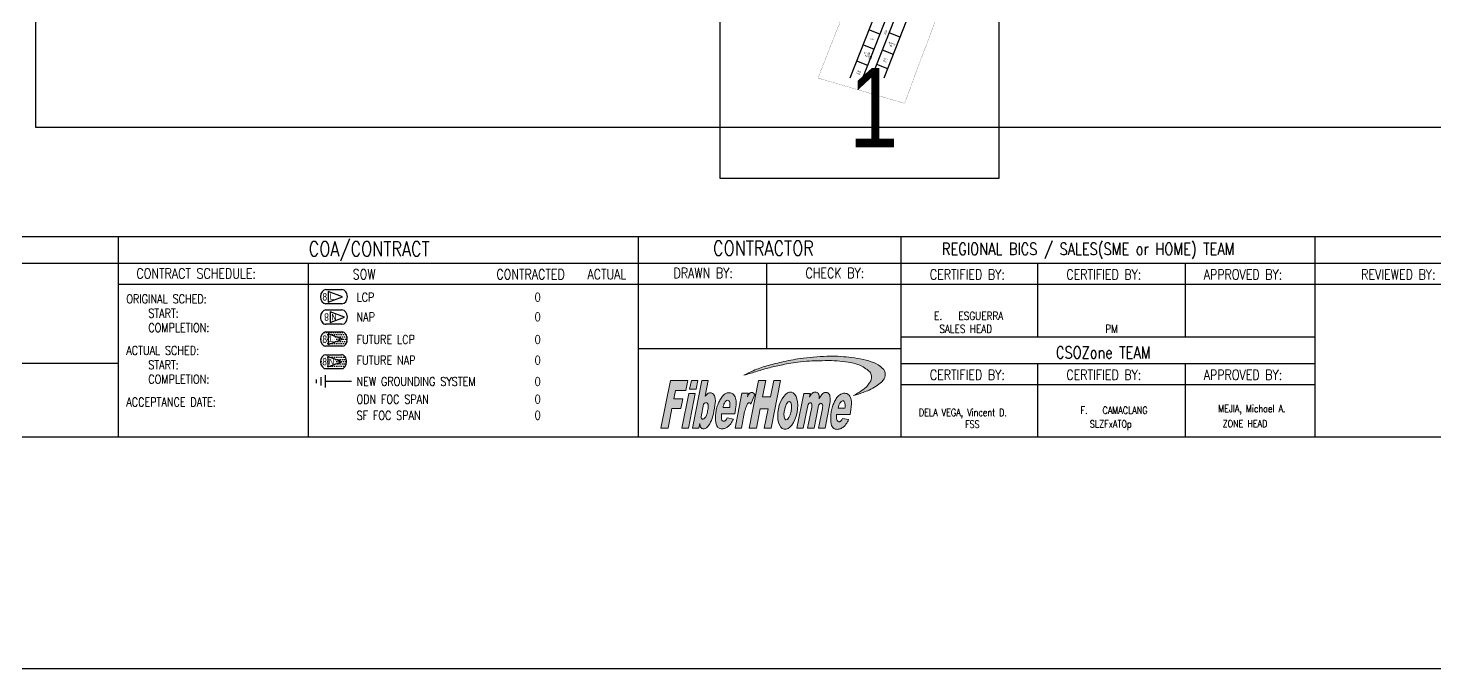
# Model space of a CAD drawing. Extents: x -663610 to -207124, y 70878 to 297551.
# Drawn here: x -265350 to -260605, y 70878 to 73038 of the extents above; entities that cross this region are included whole.
import ezdxf
from ezdxf.enums import TextEntityAlignment as Align

# ---------------------------------------------------------------- set-up
doc = ezdxf.new("R2010")
doc.units = 0
doc.header["$LTSCALE"] = 0.3
doc.linetypes.add('DASHED', pattern=[0.75, 0.5, -0.25])
doc.layers.get('0').update_dxf_attribs({"linetype": 'CONTINUOUS'})
for name, color, linetype in [('BASEMAP', 7, 'CONTINUOUS'), ('BOX No.', 7, 'CONTINUOUS'), ('Distance Data', 7, 'CONTINUOUS'), ('Electric Pole ID', 7, 'CONTINUOUS'), ('Electrical Pole (Circular Conc.)', 7, 'CONTINUOUS'), ('Gridlines', 7, 'CONTINUOUS'), ('House Number', 6, 'CONTINUOUS'), ('NAP #', 3, 'CONTINUOUS'), ('Print', 7, 'CONTINUOUS'), ('Site boundry', 7, 'CONTINUOUS')]:
    doc.layers.add(name, color=color, linetype=linetype)
doc.layers.add('Pole size-Big', color=251, linetype='CONTINUOUS', lineweight=0)
doc.styles.add('Mark', font='arial.ttf', dxfattribs={"width": 0.8, "height": 2.5})
doc.styles.add('ROMANS', font='ROMANS.SHX', dxfattribs={"width": 0.8, "height": 2})
doc.styles.get("Standard").update_dxf_attribs({"font": '', "width": 0.8})
doc.styles.add('仿宋', font='', dxfattribs={"width": 0.9})
doc.styles.get('Standard').set_extended_font_data('FangSong_GB2312')
doc.styles.get('仿宋').set_extended_font_data('FangSong_GB2312')
doc.linetypes.add('FENCELINE2', pattern='A,6.35,-2.54,[132,ltypeshp.shx,S=2.54,R=0,X=-2.54,Y=0],-2.54,25.4', length=36.83)

# ---------------------------------------------------------------- blocks, each defined once
blk = doc.blocks.new('GROUNDING')
at = {"color": 1}
for p, q in [((-8.52, -0.47), (-8.52, 0.47)), ((-7.42, -0.99), (-7.42, 0.98)), ((-6.32, -1.5), (-6.32, 1.5)), ((-6.32, 0), (0, 0))]:
    blk.add_line(p, q, dxfattribs=at)
blk = doc.blocks.new('LCP')
at = {"ltscale": 0.3}
h = blk.add_hatch(dxfattribs=at)
h.set_pattern_fill('DOTS', color=256, scale=1.5, style=0)
edge = h.paths.add_edge_path()
edge.add_ellipse((84651.3, -14849.5), major_axis=(0, -7.59), ratio=0.75, start_angle=90, end_angle=180)
edge.add_line((84651.3, -14841.9), (84634.2, -14841.9))
edge.add_ellipse((84634.2, -14849.5), major_axis=(0, -7.59), ratio=0.75, start_angle=180, end_angle=270)
edge.add_ellipse((84634.2, -14849.5), major_axis=(0, -7.59), ratio=0.75, start_angle=270, end_angle=360)
edge.add_line((84634.2, -14857.1), (84651.3, -14857.1))
edge.add_ellipse((84651.3, -14849.5), major_axis=(0, -7.59), ratio=0.75, start_angle=0, end_angle=90)
h.paths.add_polyline_path([(84651.8, -14849.5), (84636.6, -14855.2), (84636.6, -14843.8)], flags=16)
h = blk.add_hatch(dxfattribs=at)
h.set_pattern_fill('DOTS', color=256, scale=1.5, style=0)
h.paths.add_polyline_path([(84636.6, -14843.8), (84636.6, -14855.2), (84651.8, -14849.5)])
at = {"color": 7, "linetype": 'Continuous'}
for p, q in [((84634.2, -14841.9), (84651.3, -14841.9)), ((84651.3, -14857.1), (84634.2, -14857.1))]:
    blk.add_line(p, q, dxfattribs=at)
blk.add_lwpolyline([(84651.8, -14849.5), (84636.6, -14843.8), (84636.6, -14855.2)], close=True, dxfattribs=at)
for centre, start_param, end_param in [((84634.2, -14849.5), 3.141593, 4.712389), ((84651.3, -14849.5), 1.570796, 3.141593), ((84634.2, -14849.5), 4.712389, 6.283185), ((84651.3, -14849.5), 0, 1.570796)]:
    blk.add_ellipse(centre, major_axis=(0, -7.59), ratio=0.75, start_param=start_param, end_param=end_param, dxfattribs=at)
at = {"color": 7, "style": 'Mark', "width": 0.8}
for s, height, p in [('8', 7.92, (84633, -14853.5)), ('L', 6.6, (84640.6, -14852.5))]:
    blk.add_text(s, height=height, dxfattribs=at).set_placement(p, align=Align.CENTER)
blk = doc.blocks.new('NAP NEW')
at = {"ltscale": 0.3}
h = blk.add_hatch(dxfattribs=at)
h.set_pattern_fill('DOTS', color=256, scale=1.5, style=0)
edge = h.paths.add_edge_path()
edge.add_ellipse((84650.7, -14873.4), major_axis=(0, -7.36), ratio=0.75, start_angle=90, end_angle=180)
edge.add_line((84650.7, -14866), (84634.1, -14866))
edge.add_ellipse((84634.1, -14873.4), major_axis=(0, -7.36), ratio=0.75, start_angle=180, end_angle=270)
edge.add_ellipse((84634.1, -14873.4), major_axis=(0, -7.36), ratio=0.75, start_angle=270, end_angle=360)
edge.add_line((84634.1, -14880.8), (84650.7, -14880.8))
edge.add_ellipse((84650.7, -14873.4), major_axis=(0, -7.36), ratio=0.75, start_angle=0, end_angle=90)
h.paths.add_polyline_path([(84651.1, -14873.4), (84636.4, -14878.9), (84636.4, -14867.9)], flags=16)
h = blk.add_hatch(dxfattribs=at)
h.set_pattern_fill('DOTS', color=256, scale=1.5, style=0)
h.paths.add_polyline_path([(84636.4, -14867.9), (84636.4, -14878.9), (84651.1, -14873.4)])
at = {"color": 7, "linetype": 'Continuous'}
for p, q in [((84634.1, -14866), (84650.7, -14866)), ((84650.7, -14880.8), (84634.1, -14880.8))]:
    blk.add_line(p, q, dxfattribs=at)
blk.add_lwpolyline([(84651.1, -14873.4), (84636.4, -14867.9), (84636.4, -14878.9)], close=True, dxfattribs=at)
for centre, start_param, end_param in [((84634.1, -14873.4), 3.141593, 4.712389), ((84650.7, -14873.4), 1.570796, 3.141593), ((84634.1, -14873.4), 4.712389, 6.283185), ((84650.7, -14873.4), 0, 1.570796)]:
    blk.add_ellipse(centre, major_axis=(0, -7.36), ratio=0.75, start_param=start_param, end_param=end_param, dxfattribs=at)
at = {"color": 7, "style": 'Mark', "width": 0.8}
for s, height, p in [('8', 7.68, (84632.9, -14877.3)), ('N', 6.4, (84640.2, -14876.6))]:
    blk.add_text(s, height=height, dxfattribs=at).set_placement(p, align=Align.CENTER)
blk = doc.blocks.new('new FH logo')
at = {"lineweight": 0, "ltscale": 0.3}
h = blk.add_hatch(color=20, dxfattribs=at)
edge = h.paths.add_edge_path()
edge.add_spline(control_points=[(31527258.11, 3771242.73), (31527258.89, 3771242.91), (31527260.15, 3771243.36), (31527262, 3771244.05), (31527263.47, 3771244.94), (31527264.74, 3771245.79), (31527265.51, 3771246.64), (31527265.79, 3771247.46), (31527265.8, 3771248.14), (31527265.64, 3771248.82), (31527264.97, 3771249.46), (31527263.84, 3771250.49), (31527261.66, 3771251.18), (31527259.06, 3771251.8), (31527256.31, 3771252.08), (31527253.82, 3771252.31), (31527251.15, 3771252.24), (31527248.3, 3771252.08), (31527244.61, 3771251.69), (31527240.83, 3771250.91), (31527237.01, 3771249.95), (31527233.91, 3771248.97), (31527232.15, 3771248.02), (31527231.42, 3771247.63)], knot_values=[0, 0, 0, 0, 3.493341, 5.830224, 8.63185, 10.986874, 12.525834, 13.582978, 14.67754, 15.485978, 16.55739, 18.628179, 22.148149, 26.320741, 30.377705, 34.244564, 37.265733, 42.036848, 46.76885, 53.490698, 58.907287, 64.043548, 67.652792, 67.652792, 67.652792, 67.652792], degree=3, periodic=0)
edge.add_spline(control_points=[(31527231.42, 3771247.63), (31527232.36, 3771247.91), (31527234.29, 3771248.49), (31527237.26, 3771249.45), (31527239.96, 3771250), (31527242.37, 3771250.54), (31527244.67, 3771250.87), (31527247.15, 3771251.13), (31527249.89, 3771251.15), (31527252.59, 3771251.27), (31527255.41, 3771251.02), (31527257.91, 3771250.69), (31527259.95, 3771249.99), (31527261.28, 3771249.11), (31527262.24, 3771248.31), (31527262.5, 3771247.33), (31527262.39, 3771246.43), (31527261.86, 3771245.6), (31527261.01, 3771244.52), (31527259.64, 3771243.61), (31527258.59, 3771242.97), (31527258.1, 3771242.73)], knot_values=[0, 0, 0, 0, 4.28823, 8.807913, 13.673121, 16.317808, 19.659604, 23.821358, 27.222577, 31.666708, 35.641324, 39.595165, 42.731936, 44.946508, 46.601623, 48.010296, 49.189552, 50.495453, 52.243503, 55.209418, 57.599332, 57.599332, 57.599332, 57.599332], degree=3, periodic=0)
for points in [[(31527214.34, 3771241.89), (31527214.73, 3771243.9), (31527217.3, 3771243.9), (31527217.79, 3771246.4), (31527213.51, 3771246.4), (31527211.22, 3771234.79), (31527212.94, 3771234.79), (31527213.88, 3771239.57), (31527216.08, 3771239.57), (31527216.54, 3771241.89)], [(31527235.95, 3771242.38), (31527236.74, 3771246.4), (31527234.99, 3771246.4), (31527232.7, 3771234.79), (31527234.46, 3771234.79), (31527235.38, 3771239.47), (31527237.29, 3771239.47), (31527236.37, 3771234.79), (31527238.02, 3771234.79), (31527240.31, 3771246.4), (31527238.66, 3771246.4), (31527237.87, 3771242.38)]]:
    blk.add_hatch(color=160, dxfattribs=at).paths.add_polyline_path(points)
h = blk.add_hatch(color=160, dxfattribs=at)
h.paths.add_polyline_path([(31527216.33, 3771234.79), (31527217.93, 3771234.79), (31527219.58, 3771243.19), (31527217.99, 3771243.19)])
h.paths.add_polyline_path([(31527218.2, 3771244.25), (31527219.79, 3771244.25), (31527220.22, 3771246.4), (31527218.62, 3771246.4)])
h = blk.add_hatch(color=160, dxfattribs=at)
edge = h.paths.add_edge_path()
edge.add_line((31527221.99, 3771242.55), (31527222.75, 3771246.4))
edge.add_line((31527222.75, 3771246.4), (31527221.15, 3771246.4))
edge.add_line((31527221.15, 3771246.4), (31527218.86, 3771234.79))
edge.add_line((31527218.86, 3771234.79), (31527220.46, 3771234.79))
edge.add_line((31527220.46, 3771234.79), (31527220.68, 3771235.89))
edge.add_spline(control_points=[(31527220.68, 3771235.89), (31527220.66, 3771235.73), (31527220.77, 3771235.33), (31527220.94, 3771234.72), (31527221.43, 3771234.65), (31527221.91, 3771234.55), (31527222.54, 3771235.08), (31527223.3, 3771236.02), (31527223.95, 3771237.87), (31527224.31, 3771240.08), (31527224.59, 3771242.07), (31527223.93, 3771243.29), (31527222.79, 3771243.5), (31527222.3, 3771242.91), (31527221.99, 3771242.55)], knot_values=[0, 0, 0, 0, 0.497057, 1.274783, 1.553706, 1.922049, 2.718195, 3.73966, 5.627687, 8.435308, 10.560173, 11.476601, 12.264033, 13.582764, 13.582764, 13.582764, 13.582764], degree=3, periodic=0)
edge = h.paths.add_edge_path(flags=16)
edge.add_spline(control_points=[(31527221.61, 3771240.6), (31527221.75, 3771240.77), (31527221.97, 3771241.04), (31527222.49, 3771240.94), (31527222.79, 3771240.39), (31527222.67, 3771239.48), (31527222.5, 3771238.47), (31527222.2, 3771237.63), (31527221.86, 3771237.2), (31527221.57, 3771236.96), (31527221.35, 3771237), (31527221.13, 3771237.03), (31527221.05, 3771237.31), (31527221, 3771237.49), (31527221.01, 3771237.57)], knot_values=[0, 0, 0, 0, 0.602303, 0.961372, 1.379264, 2.348202, 3.628477, 4.489417, 4.955205, 5.318248, 5.486212, 5.613401, 5.968044, 6.194702, 6.194702, 6.194702, 6.194702], degree=3, periodic=0)
edge.add_line((31527221.01, 3771237.57), (31527221.61, 3771240.6))
h = blk.add_hatch(color=160, dxfattribs=at)
edge = h.paths.add_edge_path()
edge.add_spline(control_points=[(31527229.21, 3771238.26), (31527229.48, 3771240.08), (31527229.53, 3771240.61), (31527229.55, 3771241.39), (31527229.4, 3771242.07), (31527229.19, 3771242.7), (31527228.8, 3771243.09), (31527228.37, 3771243.34), (31527227.89, 3771243.39), (31527227.29, 3771243.38), (31527226.6, 3771243), (31527225.96, 3771242.31), (31527225.45, 3771241.4), (31527224.97, 3771240.38), (31527224.67, 3771239.25), (31527224.48, 3771238.08), (31527224.5, 3771237.02), (31527224.52, 3771236.2), (31527224.71, 3771235.6), (31527224.89, 3771235.13), (31527225.31, 3771234.78), (31527225.81, 3771234.6), (31527226.44, 3771234.61), (31527227.11, 3771234.83), (31527227.89, 3771235.44), (31527228.48, 3771236.19), (31527228.78, 3771236.79), (31527228.85, 3771236.98)], knot_values=[0.039619, 0.039619, 0.039619, 0.039619, 1.227178, 2.402564, 3.410085, 4.304108, 5.233089, 5.76701, 6.438226, 7.326101, 8.368022, 9.771169, 11.424365, 12.904114, 14.686251, 16.538873, 18.063959, 19.319385, 20.089102, 20.846194, 21.467943, 22.414091, 23.093397, 24.19742, 25.417281, 27.418241, 28.316762, 28.316762, 28.316762, 28.316762], degree=3, periodic=0)
edge.add_line((31527228.85, 3771236.98), (31527227.35, 3771237.29))
edge.add_spline(control_points=[(31527227.35, 3771237.29), (31527227.29, 3771237.18), (31527227.17, 3771236.91), (31527226.96, 3771236.61), (31527226.69, 3771236.47), (31527226.46, 3771236.46), (31527226.14, 3771236.59), (31527225.93, 3771236.98), (31527225.92, 3771237.56), (31527225.92, 3771238), (31527225.93, 3771238.26)], knot_values=[0.007512, 0.007512, 0.007512, 0.007512, 0.540647, 1.317228, 1.515308, 1.878947, 2.29791, 2.931047, 3.678598, 4.843717, 4.843717, 4.843717, 4.843717], degree=3, periodic=0)
edge.add_line((31527225.93, 3771238.26), (31527229.21, 3771238.26))
edge = h.paths.add_edge_path(flags=16)
edge.add_spline(control_points=[(31527226.33, 3771239.78), (31527226.37, 3771240.02), (31527226.46, 3771240.52), (31527226.77, 3771241.09), (31527227.13, 3771241.54), (31527227.62, 3771241.61), (31527227.93, 3771241.29), (31527227.97, 3771240.88), (31527228.02, 3771240.39), (31527227.99, 3771240.01), (31527227.96, 3771239.78)], knot_values=[0, 0, 0, 0, 1.043694, 2.212668, 2.855693, 3.490592, 4.071145, 4.600994, 5.246736, 6.254427, 6.254427, 6.254427, 6.254427], degree=3, periodic=0)
edge.add_line((31527227.96, 3771239.78), (31527226.33, 3771239.78))
h = blk.add_hatch(color=160, dxfattribs=at)
edge = h.paths.add_edge_path()
edge.add_spline(control_points=[(31527234.03, 3771242.98), (31527234.01, 3771243.01), (31527233.86, 3771243.19), (31527233.59, 3771243.49), (31527233.05, 3771243.48), (31527232.61, 3771243.09), (31527232.35, 3771242.7), (31527232.29, 3771242.42)], knot_values=[0.073393, 0.073393, 0.073393, 0.073393, 0.224714, 1.101763, 1.674209, 2.378928, 3.622498, 3.622498, 3.622498, 3.622498], degree=3, periodic=0)
edge.add_spline(control_points=[(31527232.28, 3771242.37), (31527232.28, 3771242.39), (31527232.28, 3771242.41), (31527232.29, 3771242.42)], knot_values=[0, 0, 0, 0, 0.073393, 0.073393, 0.073393, 0.073393], degree=3, periodic=0)
edge.add_line((31527232.29, 3771242.42), (31527232.45, 3771243.26))
edge.add_line((31527232.45, 3771243.26), (31527230.91, 3771243.26))
edge.add_line((31527230.91, 3771243.26), (31527229.24, 3771234.79))
edge.add_line((31527229.24, 3771234.79), (31527230.78, 3771234.79))
edge.add_line((31527230.78, 3771234.79), (31527231.58, 3771238.81))
edge.add_spline(control_points=[(31527231.58, 3771238.81), (31527231.63, 3771239.03), (31527231.8, 3771239.45), (31527231.96, 3771240.05), (31527232.15, 3771240.5), (31527232.32, 3771240.81), (31527232.55, 3771240.94), (31527232.76, 3771240.95), (31527232.96, 3771240.86), (31527233.04, 3771240.74), (31527233.07, 3771240.65)], knot_values=[0, 0, 0, 0, 0.967622, 1.990874, 2.688701, 3.15205, 3.452163, 3.809574, 4.019941, 4.40627, 4.40627, 4.40627, 4.40627], degree=3, periodic=0)
edge.add_line((31527233.07, 3771240.65), (31527234.03, 3771242.98))
h = blk.add_hatch(color=160, dxfattribs=at)
edge = h.paths.add_edge_path()
edge.add_ellipse((31527242.07, 3771239.02), major_axis=(-0.89, -4.49), ratio=0.506466, start_angle=0, end_angle=360)
edge = h.paths.add_edge_path(flags=16)
edge.add_ellipse((31527242.07, 3771239.02), major_axis=(-0.44, -2.23), ratio=0.365028, start_angle=0, end_angle=360)
h = blk.add_hatch(color=160, dxfattribs=at)
edge = h.paths.add_edge_path()
edge.add_spline(control_points=[(31527249.74, 3771241.94), (31527249.75, 3771242.22), (31527249.77, 3771242.65), (31527249.56, 3771243.19), (31527249.2, 3771243.49), (31527248.73, 3771243.59), (31527248.18, 3771243.45), (31527247.75, 3771242.95), (31527247.41, 3771242.58), (31527247.33, 3771242.31)], knot_values=[0, 0, 0, 0, 0.816872, 1.307081, 1.659803, 2.179381, 2.674159, 3.277347, 4.124936, 4.124936, 4.124936, 4.124936], degree=3, periodic=0)
edge.add_line((31527247.33, 3771242.31), (31527247.51, 3771243.24))
edge.add_line((31527247.51, 3771243.24), (31527245.96, 3771243.24))
edge.add_line((31527245.96, 3771243.24), (31527244.3, 3771234.79))
edge.add_line((31527244.3, 3771234.79), (31527245.85, 3771234.79))
edge.add_line((31527245.85, 3771234.79), (31527246.86, 3771239.91))
edge.add_spline(control_points=[(31527246.86, 3771239.91), (31527246.94, 3771240.19), (31527247.01, 3771240.6), (31527247.39, 3771240.99), (31527247.69, 3771240.94), (31527247.94, 3771240.73), (31527247.94, 3771240.34), (31527247.93, 3771240.06), (31527247.92, 3771239.92)], knot_values=[0, 0, 0, 0, 0.892288, 1.199529, 1.508996, 1.698501, 2.133414, 2.556092, 2.556092, 2.556092, 2.556092], degree=3, periodic=0)
edge.add_line((31527247.92, 3771239.92), (31527246.91, 3771234.79))
edge.add_line((31527246.91, 3771234.79), (31527248.46, 3771234.79))
edge.add_line((31527248.46, 3771234.79), (31527249.44, 3771239.78))
edge.add_spline(control_points=[(31527249.44, 3771239.78), (31527249.52, 3771240.06), (31527249.6, 3771240.47), (31527249.97, 3771240.86), (31527250.28, 3771240.81), (31527250.52, 3771240.59), (31527250.63, 3771240.13), (31527250.52, 3771239.78), (31527250.51, 3771239.56)], knot_values=[0, 0, 0, 0, 0.892288, 1.199529, 1.508996, 1.698501, 2.161195, 2.802313, 2.802313, 2.802313, 2.802313], degree=3, periodic=0)
edge.add_line((31527250.51, 3771239.56), (31527249.57, 3771234.79))
edge.add_line((31527249.57, 3771234.79), (31527251.17, 3771234.79))
edge.add_line((31527251.17, 3771234.79), (31527252.34, 3771240.74))
edge.add_spline(control_points=[(31527252.34, 3771240.74), (31527252.36, 3771241.34), (31527252.45, 3771242.11), (31527252.22, 3771243.03), (31527251.88, 3771243.4), (31527251.44, 3771243.49), (31527251.01, 3771243.44), (31527250.55, 3771243.22), (31527250.16, 3771242.65), (31527249.85, 3771242.24), (31527249.74, 3771241.94)], knot_values=[0, 0, 0, 0, 1.79184, 2.305867, 2.802297, 3.196475, 3.604745, 4.083067, 4.67973, 5.621086, 5.621086, 5.621086, 5.621086], degree=3, periodic=0)
h = blk.add_hatch(color=160, dxfattribs=at)
edge = h.paths.add_edge_path()
edge.add_spline(control_points=[(31527257.23, 3771238.13), (31527257.51, 3771239.94), (31527257.56, 3771240.48), (31527257.57, 3771241.25), (31527257.43, 3771241.94), (31527257.21, 3771242.57), (31527256.82, 3771242.95), (31527256.4, 3771243.21), (31527255.91, 3771243.26), (31527255.31, 3771243.25), (31527254.62, 3771242.87), (31527253.98, 3771242.17), (31527253.47, 3771241.27), (31527253, 3771240.25), (31527252.69, 3771239.11), (31527252.51, 3771237.95), (31527252.52, 3771236.89), (31527252.55, 3771236.07), (31527252.74, 3771235.46), (31527252.92, 3771235), (31527253.33, 3771234.64), (31527253.83, 3771234.47), (31527254.46, 3771234.48), (31527255.13, 3771234.7), (31527255.92, 3771235.31), (31527256.5, 3771236.06), (31527256.8, 3771236.66), (31527256.87, 3771236.85)], knot_values=[0.039619, 0.039619, 0.039619, 0.039619, 1.227178, 2.402564, 3.410085, 4.304108, 5.233089, 5.76701, 6.438226, 7.326101, 8.368022, 9.771169, 11.424365, 12.904114, 14.686251, 16.538873, 18.063959, 19.319385, 20.089102, 20.846194, 21.467943, 22.414091, 23.093397, 24.19742, 25.417281, 27.418241, 28.316762, 28.316762, 28.316762, 28.316762], degree=3, periodic=0)
edge.add_line((31527256.87, 3771236.85), (31527255.37, 3771237.16))
edge.add_spline(control_points=[(31527255.37, 3771237.16), (31527255.32, 3771237.05), (31527255.19, 3771236.78), (31527254.99, 3771236.48), (31527254.71, 3771236.34), (31527254.48, 3771236.33), (31527254.16, 3771236.45), (31527253.95, 3771236.84), (31527253.94, 3771237.43), (31527253.94, 3771237.86), (31527253.96, 3771238.13)], knot_values=[0.007512, 0.007512, 0.007512, 0.007512, 0.540647, 1.317228, 1.515308, 1.878947, 2.29791, 2.931047, 3.678598, 4.843717, 4.843717, 4.843717, 4.843717], degree=3, periodic=0)
edge.add_line((31527253.96, 3771238.13), (31527257.23, 3771238.13))
edge = h.paths.add_edge_path(flags=16)
edge.add_spline(control_points=[(31527254.35, 3771239.65), (31527254.39, 3771239.88), (31527254.48, 3771240.38), (31527254.8, 3771240.96), (31527255.16, 3771241.41), (31527255.64, 3771241.48), (31527255.95, 3771241.15), (31527255.99, 3771240.75), (31527256.04, 3771240.25), (31527256.01, 3771239.88), (31527255.99, 3771239.65)], knot_values=[0, 0, 0, 0, 1.043694, 2.212668, 2.855693, 3.490592, 4.071145, 4.600994, 5.246736, 6.254427, 6.254427, 6.254427, 6.254427], degree=3, periodic=0)
edge.add_line((31527255.99, 3771239.65), (31527254.35, 3771239.65))
at = {"color": 160, "lineweight": 0, "ltscale": 0.3}
for points in [[(31527213.51, 3771246.4), (31527211.22, 3771234.79)], [(31527217.79, 3771246.4), (31527217.3, 3771243.9)], [(31527218.62, 3771246.4), (31527218.2, 3771244.25)], [(31527218.2, 3771244.25), (31527219.79, 3771244.25)], [(31527221.15, 3771246.4), (31527218.86, 3771234.79)], [(31527220.22, 3771246.4), (31527219.79, 3771244.25)], [(31527222.75, 3771246.4), (31527221.99, 3771242.55)], [(31527234.99, 3771246.4), (31527232.7, 3771234.79)], [(31527236.74, 3771246.4), (31527235.95, 3771242.38)], [(31527238.66, 3771246.4), (31527237.87, 3771242.38)], [(31527240.31, 3771246.4), (31527238.02, 3771234.79)], [(31527214.73, 3771243.9), (31527214.34, 3771241.89)], [(31527214.34, 3771241.89), (31527216.54, 3771241.89)], [(31527214.73, 3771243.9), (31527217.3, 3771243.9)], [(31527216.54, 3771241.89), (31527216.08, 3771239.57)], [(31527217.99, 3771243.19), (31527216.33, 3771234.79)], [(31527219.58, 3771243.19), (31527217.93, 3771234.79)], [(31527217.99, 3771243.19), (31527219.58, 3771243.19)], [(31527230.91, 3771243.26), (31527229.24, 3771234.79)], [(31527230.91, 3771243.26), (31527232.45, 3771243.26)], [(31527232.45, 3771243.26), (31527232.29, 3771242.42)], [(31527234.03, 3771242.98), (31527233.07, 3771240.65)], [(31527235.95, 3771242.38), (31527237.87, 3771242.38)], [(31527245.96, 3771243.24), (31527244.3, 3771234.79)], [(31527245.96, 3771243.24), (31527247.51, 3771243.24)], [(31527247.51, 3771243.24), (31527247.33, 3771242.31)], [(31527213.88, 3771239.57), (31527212.94, 3771234.79)], [(31527213.88, 3771239.57), (31527216.08, 3771239.57)], [(31527221.6, 3771240.6), (31527221.01, 3771237.57)], [(31527225.93, 3771238.26), (31527229.21, 3771238.26)], [(31527226.33, 3771239.78), (31527227.96, 3771239.78)], [(31527231.58, 3771238.81), (31527230.78, 3771234.79)], [(31527235.38, 3771239.47), (31527234.46, 3771234.79)], [(31527235.38, 3771239.47), (31527237.29, 3771239.47)], [(31527237.29, 3771239.47), (31527236.37, 3771234.79)], [(31527246.86, 3771239.91), (31527245.85, 3771234.79)], [(31527247.92, 3771239.92), (31527246.91, 3771234.79)], [(31527249.44, 3771239.78), (31527248.46, 3771234.79)], [(31527250.51, 3771239.56), (31527249.57, 3771234.79)], [(31527252.34, 3771240.74), (31527251.17, 3771234.79)], [(31527253.96, 3771238.13), (31527257.23, 3771238.13)], [(31527254.35, 3771239.65), (31527255.99, 3771239.65)], [(31527211.22, 3771234.79), (31527212.94, 3771234.79)], [(31527216.33, 3771234.79), (31527217.93, 3771234.79)], [(31527218.86, 3771234.79), (31527220.46, 3771234.79)], [(31527220.68, 3771235.89), (31527220.46, 3771234.79)], [(31527227.35, 3771237.29), (31527228.85, 3771236.98)], [(31527229.24, 3771234.79), (31527230.78, 3771234.79)], [(31527232.7, 3771234.79), (31527234.46, 3771234.79)], [(31527236.37, 3771234.79), (31527238.02, 3771234.79)], [(31527244.3, 3771234.79), (31527245.85, 3771234.79)], [(31527246.91, 3771234.79), (31527248.46, 3771234.79)], [(31527249.57, 3771234.79), (31527251.17, 3771234.79)], [(31527255.37, 3771237.16), (31527256.87, 3771236.85)]]:
    blk.add_lwpolyline(points, dxfattribs=at)
at = {"color": 5, "lineweight": 0, "ltscale": 0.3}
for points in [[(31527213.51, 3771246.4), (31527217.79, 3771246.4)], [(31527218.62, 3771246.4), (31527220.22, 3771246.4)], [(31527221.15, 3771246.4), (31527222.75, 3771246.4)], [(31527234.99, 3771246.4), (31527236.74, 3771246.4)], [(31527238.66, 3771246.4), (31527240.31, 3771246.4)]]:
    blk.add_lwpolyline(points, dxfattribs=at)
at = {"color": 160, "lineweight": 0, "ltscale": 0.3}
for major_axis, ratio in [((-0.89, -4.49), 0.506466), ((-0.44, -2.23), 0.365028)]:
    blk.add_ellipse((31527242.07, 3771239.02), major_axis=major_axis, ratio=ratio, dxfattribs=at)
at = {"color": 20, "lineweight": 0, "ltscale": 0.3}
for points, knots in [([(31527231.42, 3771247.63), (31527232.15, 3771248.02), (31527233.91, 3771248.97), (31527237.01, 3771249.95), (31527240.83, 3771250.91), (31527244.61, 3771251.69), (31527248.3, 3771252.08), (31527251.15, 3771252.24), (31527253.82, 3771252.31), (31527256.31, 3771252.08), (31527259.06, 3771251.8), (31527261.66, 3771251.18), (31527263.84, 3771250.49), (31527264.97, 3771249.46), (31527265.64, 3771248.82), (31527265.8, 3771248.14), (31527265.79, 3771247.46), (31527265.51, 3771246.64), (31527264.74, 3771245.79), (31527263.47, 3771244.94), (31527262, 3771244.05), (31527260.15, 3771243.36), (31527258.89, 3771242.91), (31527258.11, 3771242.73)], [0, 0, 0, 0, 3.609243, 8.745504, 14.162094, 20.883942, 25.615944, 30.387058, 33.408228, 37.275087, 41.332051, 45.504643, 49.024613, 51.095402, 52.166813, 52.975252, 54.069813, 55.126958, 56.665918, 59.020941, 61.822567, 64.15945, 67.652792, 67.652792, 67.652792, 67.652792]), ([(31527231.42, 3771247.63), (31527232.36, 3771247.91), (31527234.29, 3771248.49), (31527237.26, 3771249.45), (31527239.96, 3771250), (31527242.37, 3771250.54), (31527244.67, 3771250.87), (31527247.15, 3771251.13), (31527249.89, 3771251.15), (31527252.59, 3771251.27), (31527255.41, 3771251.02), (31527257.91, 3771250.69), (31527259.95, 3771249.99), (31527261.28, 3771249.11), (31527262.24, 3771248.31), (31527262.5, 3771247.33), (31527262.39, 3771246.43), (31527261.86, 3771245.6), (31527261.01, 3771244.52), (31527259.64, 3771243.61), (31527258.59, 3771242.97), (31527258.1, 3771242.73)], [0, 0, 0, 0, 4.28823, 8.807913, 13.673121, 16.317808, 19.659604, 23.821358, 27.222577, 31.666708, 35.641324, 39.595165, 42.731936, 44.946508, 46.601623, 48.010296, 49.189552, 50.495453, 52.243503, 55.209418, 57.599332, 57.599332, 57.599332, 57.599332])]:
    blk.add_open_spline(points, degree=3, knots=knots, dxfattribs=at)
at = {"color": 160, "lineweight": 0, "ltscale": 0.3, "end_tangent": (0.103665, 0.994612)}
for points in [[(31527221.99, 3771242.55), (31527223.03, 3771243.36), (31527223.8, 3771243.21), (31527224.32, 3771242.45), (31527224.34, 3771240.33), (31527223.8, 3771237.57), (31527223.09, 3771235.82), (31527222.45, 3771235.03), (31527221.76, 3771234.62), (31527221.4, 3771234.65), (31527221.13, 3771234.72), (31527220.75, 3771235.4), (31527220.68, 3771235.89)], [(31527221.61, 3771240.6), (31527222.08, 3771240.97), (31527222.43, 3771240.91), (31527222.67, 3771240.56), (31527222.68, 3771239.59), (31527222.43, 3771238.33), (31527222.11, 3771237.54), (31527221.81, 3771237.17), (31527221.5, 3771236.99), (31527221.34, 3771237), (31527221.21, 3771237.03), (31527221.04, 3771237.34), (31527221.01, 3771237.57)]]:
    blk.add_spline(points, degree=3, dxfattribs=at)
at = {"color": 160, "lineweight": 0, "ltscale": 0.3}
for points, knots in [([(31527229.21, 3771238.26), (31527229.48, 3771240.08), (31527229.53, 3771240.61), (31527229.55, 3771241.39), (31527229.4, 3771242.07), (31527229.19, 3771242.7), (31527228.8, 3771243.09), (31527228.37, 3771243.34), (31527227.89, 3771243.39), (31527227.29, 3771243.38), (31527226.6, 3771243), (31527225.96, 3771242.31), (31527225.45, 3771241.4), (31527224.97, 3771240.38), (31527224.67, 3771239.25), (31527224.48, 3771238.08), (31527224.5, 3771237.02), (31527224.52, 3771236.2), (31527224.71, 3771235.6), (31527224.89, 3771235.13), (31527225.31, 3771234.78), (31527225.81, 3771234.6), (31527226.44, 3771234.61), (31527227.11, 3771234.83), (31527227.89, 3771235.44), (31527228.48, 3771236.19), (31527228.78, 3771236.79), (31527228.85, 3771236.98)], [0.039619, 0.039619, 0.039619, 0.039619, 1.227178, 2.402564, 3.410085, 4.304108, 5.233089, 5.76701, 6.438226, 7.326101, 8.368022, 9.771169, 11.424365, 12.904114, 14.686251, 16.538873, 18.063959, 19.319385, 20.089102, 20.846194, 21.467943, 22.414091, 23.093397, 24.19742, 25.417281, 27.418241, 28.316762, 28.316762, 28.316762, 28.316762]), ([(31527226.33, 3771239.78), (31527226.37, 3771240.02), (31527226.46, 3771240.52), (31527226.77, 3771241.09), (31527227.13, 3771241.54), (31527227.62, 3771241.61), (31527227.93, 3771241.29), (31527227.97, 3771240.88), (31527228.02, 3771240.39), (31527227.99, 3771240.01), (31527227.96, 3771239.78)], [0, 0, 0, 0, 1.043694, 2.212668, 2.855693, 3.490592, 4.071145, 4.600994, 5.246736, 6.254427, 6.254427, 6.254427, 6.254427]), ([(31527232.28, 3771242.37), (31527232.33, 3771242.67), (31527232.59, 3771243.08), (31527233.05, 3771243.48), (31527233.59, 3771243.49), (31527233.86, 3771243.19), (31527234.01, 3771243.01), (31527234.03, 3771242.98)], [0, 0, 0, 0, 1.316963, 2.021682, 2.594128, 3.471177, 3.622498, 3.622498, 3.622498, 3.622498]), ([(31527257.23, 3771238.13), (31527257.51, 3771239.94), (31527257.56, 3771240.48), (31527257.57, 3771241.25), (31527257.43, 3771241.94), (31527257.21, 3771242.57), (31527256.82, 3771242.95), (31527256.4, 3771243.21), (31527255.91, 3771243.26), (31527255.31, 3771243.25), (31527254.62, 3771242.87), (31527253.98, 3771242.17), (31527253.47, 3771241.27), (31527253, 3771240.25), (31527252.69, 3771239.11), (31527252.51, 3771237.95), (31527252.52, 3771236.89), (31527252.55, 3771236.07), (31527252.74, 3771235.46), (31527252.92, 3771235), (31527253.33, 3771234.64), (31527253.83, 3771234.47), (31527254.46, 3771234.48), (31527255.13, 3771234.7), (31527255.92, 3771235.31), (31527256.5, 3771236.06), (31527256.8, 3771236.66), (31527256.87, 3771236.85)], [0.039619, 0.039619, 0.039619, 0.039619, 1.227178, 2.402564, 3.410085, 4.304108, 5.233089, 5.76701, 6.438226, 7.326101, 8.368022, 9.771169, 11.424365, 12.904114, 14.686251, 16.538873, 18.063959, 19.319385, 20.089102, 20.846194, 21.467943, 22.414091, 23.093397, 24.19742, 25.417281, 27.418241, 28.316762, 28.316762, 28.316762, 28.316762]), ([(31527254.35, 3771239.65), (31527254.39, 3771239.88), (31527254.48, 3771240.38), (31527254.8, 3771240.96), (31527255.16, 3771241.41), (31527255.64, 3771241.48), (31527255.95, 3771241.15), (31527255.99, 3771240.75), (31527256.04, 3771240.25), (31527256.01, 3771239.88), (31527255.99, 3771239.65)], [0, 0, 0, 0, 1.043694, 2.212668, 2.855693, 3.490592, 4.071145, 4.600994, 5.246736, 6.254427, 6.254427, 6.254427, 6.254427]), ([(31527225.93, 3771238.26), (31527225.92, 3771238), (31527225.92, 3771237.56), (31527225.93, 3771236.98), (31527226.14, 3771236.59), (31527226.46, 3771236.46), (31527226.69, 3771236.47), (31527226.96, 3771236.61), (31527227.17, 3771236.91), (31527227.29, 3771237.18), (31527227.35, 3771237.29)], [0.007512, 0.007512, 0.007512, 0.007512, 1.172631, 1.920183, 2.553319, 2.972283, 3.335922, 3.534002, 4.310582, 4.843717, 4.843717, 4.843717, 4.843717]), ([(31527253.96, 3771238.13), (31527253.94, 3771237.86), (31527253.94, 3771237.43), (31527253.95, 3771236.84), (31527254.16, 3771236.45), (31527254.48, 3771236.33), (31527254.71, 3771236.34), (31527254.99, 3771236.48), (31527255.19, 3771236.78), (31527255.32, 3771237.05), (31527255.37, 3771237.16)], [0.007512, 0.007512, 0.007512, 0.007512, 1.172631, 1.920183, 2.553319, 2.972283, 3.335922, 3.534002, 4.310582, 4.843717, 4.843717, 4.843717, 4.843717])]:
    blk.add_open_spline(points, degree=3, knots=knots, dxfattribs=at)
for points, start_tangent, end_tangent in [([(31527233.07, 3771240.65), (31527232.92, 3771240.87), (31527232.79, 3771240.93), (31527232.54, 3771240.92), (31527232.36, 3771240.81), (31527232.18, 3771240.55), (31527232, 3771240.11), (31527231.78, 3771239.44), (31527231.58, 3771238.81)], (-0.377372, 0.926062), (-0.248026, -0.968753)), ([(31527246.86, 3771239.91), (31527247.18, 3771240.74), (31527247.41, 3771240.94), (31527247.72, 3771240.9), (31527247.86, 3771240.77), (31527247.93, 3771240.34), (31527247.92, 3771239.92)], (0.276555, 0.960998), (-0.034685, -0.999398)), ([(31527249.44, 3771239.78), (31527249.76, 3771240.61), (31527249.99, 3771240.81), (31527250.3, 3771240.77), (31527250.44, 3771240.64), (31527250.58, 3771240.2), (31527250.51, 3771239.56)], (0.276555, 0.960998), (-0.034685, -0.999398)), ([(31527249.74, 3771241.94), (31527250.22, 3771242.75), (31527250.61, 3771243.21), (31527251.04, 3771243.42), (31527251.44, 3771243.47), (31527251.82, 3771243.38), (31527252.17, 3771243.02), (31527252.33, 3771242.53), (31527252.34, 3771240.74)], (0.335133, 0.942171), (-0.026752, -0.999642))]:
    blk.add_spline(points, degree=3, dxfattribs=dict(at, start_tangent=start_tangent, end_tangent=end_tangent))
at = {"color": 160, "lineweight": 0, "ltscale": 0.3, "start_tangent": (0.292675, 0.956212)}
blk.add_spline([(31527247.33, 3771242.31), (31527247.8, 3771243.01), (31527248.25, 3771243.42), (31527248.73, 3771243.55), (31527249.23, 3771243.43), (31527249.5, 3771243.21), (31527249.7, 3771242.76), (31527249.74, 3771241.94)], degree=3, dxfattribs=at)
blk = doc.blocks.new('Electrical Pole (Circular Conc.)')
at = {"const_width": 1.18}
for points in [[(-322437.5, 145744.4), (-322433.6, 145740.7)], [(-322437.5, 145740.6), (-322433.6, 145744.4)]]:
    blk.add_lwpolyline(points, dxfattribs=at)
at = {"color": 1, "lineweight": 0, "ltscale": 2, "insert": (-322432.9, 145741.5), "char_height": 1.2, "width": 1.894, "attachment_point": 1}
blk.add_mtext('{\\fArial|b0|i0|c0|p34;\\C7;CC}', dxfattribs=at)

msp = doc.modelspace()

# ---------------------------------------------------------------- linework, layer by layer
at = {"ltscale": 0.3}
for p, q in [((-265046.7, 72335.4), (-265046.7, 71659.2)), ((-263292.5, 72335.4), (-263292.5, 71659.2)), ((-263292.5, 72335.4), (-263292.5, 71659.2)), ((-262406.6, 72335.4), (-262406.6, 71659.2)), ((-261010.5, 72335.4), (-261010.5, 71659.2)), ((-261010.5, 72335.4), (-261010.5, 71659.2)), ((-266535.5, 72245.2), (-262406.6, 72245.2)), ((-264405.5, 72245.2), (-264405.5, 71659.2)), ((-262859.2, 72245.2), (-262859.2, 71958.3)), ((-262406.6, 72245.2), (-261008.9, 72245.2)), ((-261945.5, 72245.1), (-261945.5, 71997.3)), ((-261447.8, 72245.1), (-261447.8, 71997.3)), ((-261008.9, 72245.2), (-259470.9, 72245.2)), ((-265046.7, 72175.2), (-262406.6, 72175.2)), ((-262406.6, 72175.2), (-261008.9, 72175.2)), ((-261008.9, 72175.2), (-259470.9, 72175.2)), ((-263292.5, 71958.3), (-262406.6, 71958.3)), ((-265899.6, 71908.4), (-265046.7, 71908.4)), ((-261945.5, 71907.1), (-261945.5, 71659.2)), ((-261447.8, 71907.1), (-261447.8, 71659.2))]:
    msp.add_line(p, q, dxfattribs=at)
at = {"color": 7, "linetype": 'Continuous'}
for p, q in [((-264345.7, 72156.6), (-264291.4, 72156.6)), ((-264291.4, 72108.4), (-264345.7, 72108.4)), ((-264345.7, 72087.9), (-264291.4, 72087.9)), ((-264291.4, 72039.6), (-264345.7, 72039.6))]:
    msp.add_line(p, q, dxfattribs=at)
at = {"color": 0, "lineweight": 0, "ltscale": 0.3}
msp.add_lwpolyline([(-266535.5, 76818.6), (-259165, 76818.6), (-259165, 72335.4), (-266535.5, 72335.4)], close=True, dxfattribs=at)
at = {"ltscale": 0.3}
msp.add_lwpolyline([(-266535.5, 72335.4), (-259165, 72335.4), (-259165, 71659.2), (-266535.5, 71659.2)], close=True, dxfattribs=at)
msp.add_lwpolyline([(-266535.5, 72335.4), (-259165, 72335.4), (-259165, 71659.2), (-266535.5, 71659.2)], close=True, dxfattribs=at)
at = {"color": 7, "linetype": 'Continuous'}
for points in [[(-264289.9, 72132.5), (-264338.2, 72150.6), (-264338.2, 72114.4)], [(-264282.6, 72063.8), (-264330.9, 72081.9), (-264330.9, 72045.7)]]:
    msp.add_lwpolyline(points, close=True, dxfattribs=at)
at = {"ltscale": 0.3}
for points in [[(-262406.6, 71997.3), (-261008.9, 71997.3)], [(-262406.6, 71907.1), (-261008.9, 71907.1)], [(-262406.6, 71837.1), (-261008.9, 71837.1)]]:
    msp.add_lwpolyline(points, dxfattribs=at)
at = {"color": 7, "linetype": 'Continuous'}
for centre, major_axis, start_param, end_param in [((-264345.7, 72132.5), (0, -24.1), 3.141593, 4.712389), ((-264345.7, 72132.5), (0, -24.1), 4.712389, 6.283185), ((-264291.4, 72132.5), (0, -24.1), 1.570796, 3.141593), ((-264291.4, 72132.5), (0, -24.1), 0, 1.570796), ((-264345.7, 72063.8), (0, 24.1), 0, 1.570796), ((-264291.4, 72063.8), (0, 24.1), 4.712389, 6.283185), ((-264345.7, 72063.8), (0, 24.1), 1.570796, 3.141593), ((-264291.4, 72063.8), (0, 24.1), 3.141593, 4.712389)]:
    msp.add_ellipse(centre, major_axis=major_axis, ratio=0.75, start_param=start_param, end_param=end_param, dxfattribs=at)
at = {"layer": 'BASEMAP', "color": 152, "ltscale": 2, "true_color": 0x2776bb}
msp.add_lwpolyline([(-245787.2, 70878.3), (-269522.5, 70878.3), (-269522.5, 85901.3), (-245787.2, 85901.3)], close=True, dxfattribs=at)
at = {"layer": 'BASEMAP', "color": 251, "ltscale": 2}
for points in [[(-262586.4, 75044.3), (-262534, 74370.3), (-262529.3, 74312.8), (-262526.6, 74286.3), (-262517.9, 74259.2), (-262497.7, 74212.8), (-262465.7, 74156.4), (-262369.2, 73983.6), (-262349.1, 73953.9), (-262335.2, 73926.9), (-262322.1, 73900.7), (-262305.4, 73859.9), (-262296.5, 73829.9), (-262287.2, 73795.1), (-262279.6, 73757.3), (-262274.6, 73726.1), (-262275.4, 73691.9), (-262281.4, 73635.3), (-262367.7, 73340.2), (-262437.9, 73117), (-262535.6, 72869.6)], [(-262623, 74998.3), (-262573.9, 74367.1), (-262569.1, 74309.2), (-262565.9, 74278.1), (-262555.4, 74245.1), (-262533.6, 74195), (-262500.6, 74136.7), (-262403.3, 73962.6), (-262383.6, 73933.5), (-262370.8, 73908.8), (-262358.5, 73884.2), (-262343.1, 73846.6), (-262335, 73819.1), (-262326.2, 73786), (-262318.9, 73750.2), (-262314.7, 73723.4), (-262315.4, 73694.5), (-262320.8, 73643.1), (-262405.9, 73351.8), (-262475.6, 73130.4), (-262578.7, 72869.6)], [(-262276.9, 73554.4), (-262341.8, 73332.4), (-262412.4, 73108), (-262506.6, 72869.6)], [(-262238.5, 73543.2), (-262303.5, 73320.8), (-262374.7, 73094.6), (-262463.6, 72869.6)], [(-262477, 73017.9), (-262514.2, 73032.6)], [(-262409.2, 73007.2), (-262446.4, 73021.9)], [(-262497.2, 72966.9), (-262534.4, 72981.6)], [(-262555.7, 72927.7), (-262518.5, 72913)], [(-262469.1, 72964.6), (-262431.9, 72949.9)], [(-262488.2, 72916.1), (-262451, 72901.4)]]:
    msp.add_lwpolyline(points, dxfattribs=at)
at = {"layer": 'Gridlines', "color": 251, "ltscale": 2}
msp.add_lwpolyline([(-263017.3, 72532), (-262075.1, 72532), (-262075.1, 73066.7), (-263017.3, 73066.7)], close=True, dxfattribs=at)
at = {"layer": 'NAP #', "color": 152, "ltscale": 2, "true_color": 0x2776bb}
msp.add_lwpolyline([(-265325.2, 74335.9), (-265325.2, 72704.1), (-260472.2, 72704.1), (-260472.2, 76253.1), (-265325.2, 76253.1), (-265325.2, 75431.3)], dxfattribs=at)
at = {"layer": 'Print', "ltscale": 2}
msp.add_lwpolyline([(-266535.5, 76818.6), (-259165, 76818.6), (-259165, 71659.2), (-266535.5, 71659.2)], close=True, dxfattribs=at)
at = {"layer": 'Site boundry', "color": 116, "linetype": 'FENCELINE2', "lineweight": 0, "ltscale": 5, "true_color": 0x136734, "const_width": 0.605}
for points in [[(-262224.8, 73237.7), (-262394, 72784.4), (-262686.1, 72869.6)], [(-262686.1, 72869.6), (-262686.1, 72869.6), (-262622.6, 73030.4), (-262572.6, 73155.1)]]:
    msp.add_lwpolyline(points, dxfattribs=at)

# ---------------------------------------------------------------- block references
at = {"color": 5, "linetype": 'DASHED', "xscale": 3.180626315325499, "yscale": 3.180626315325499, "zscale": 3.180626315325499}
for name in ['LCP', 'NAP NEW']:
    msp.add_blockref(name, (-533535.6, 119220.2), dxfattribs=at)
at = {"color": 1, "xscale": 13.86486843064428, "yscale": 13.86486843064428, "zscale": 13.86486843064428}
msp.add_blockref('new FH logo', (-437383851.2, -52215984.5), dxfattribs=at)
at = {"xscale": 13.85577876459807, "yscale": 13.85577876459807, "zscale": 13.85577876459807}
msp.add_blockref('GROUNDING', (-264259.1, 71847.5), dxfattribs=at)
at = {"layer": 'Electrical Pole (Circular Conc.)', "color": 1, "lineweight": 0, "xscale": 1.919302000000065, "yscale": 1.919302000016501, "zscale": 1.919302000013738, "rotation": 248.435526907274}
msp.add_blockref('Electrical Pole (Circular Conc.)', (-750110.4, -399784), dxfattribs=at)

# ---------------------------------------------------------------- texts
at = {"color": 7, "style": 'Mark', "width": 0.8}
for s, height, p in [('8', 25.2, (-264349.5, 72119.7)), ('L', 21, (-264325.6, 72122.9)), ('N', 21, (-264318.3, 72053.2))]:
    msp.add_text(s, height=height, dxfattribs=at).set_placement(p, align=Align.CENTER)
msp.add_text('8', height=25.2, rotation=180, dxfattribs=at).set_placement((-264343.5, 72076.5), align=Align.CENTER)
at = {"attachment_point": 1, "style": 'ROMANS'}
for s, insert, char_height, width in [('{\\Fromans.shx|c1;COA/CONTRACT}', (-264403.5, 72318.5), 49.56, 1853.648), ('CONTRACT SCHEDULE:', (-264984.6, 72227.7), 34.161, 559.969), ('SOW', (-264255.1, 72225.1), 34.16, 559.969), ('CONTRACTED', (-263770.5, 72225.2), 34.16, 559.969), ('ACTUAL', (-263463.5, 72225.3), 34.16, 559.969), ('ORIGINAL SCHED:', (-265018.7, 72140), 29.736, 559.969), ('LCP', (-264242.3, 72145.8), 29.74, 559.969), ('0', (-263641.5, 72145.8), 29.7, 559.969), ('START:', (-264944.7, 72091.6), 29.74, 559.969), ('NAP', (-264242.3, 72079.3), 29.74, 559.969), ('0', (-263641.5, 72079.3), 29.7, 559.969), ('COMPLETION:', (-264944.7, 72043.1), 29.736, 559.969), ('FUTURE LCP', (-264242.3, 72003.4), 29.74, 559.969), ('0', (-263641.5, 72003.4), 29.7, 559.969), ('ACTUAL SCHED:', (-265018.7, 71966.3), 29.736, 559.969), ('FUTURE NAP', (-264242.3, 71933.4), 29.74, 559.969), ('0', (-263641.5, 71933.4), 29.7, 559.969), ('START:', (-264944.7, 71917.8), 29.74, 559.969), ('COMPLETION:', (-264944.7, 71869.4), 29.736, 559.969), ('NEW GROUNDING SYSTEM', (-264242.3, 71861.7), 29.736, 634.281), ('0', (-263641.5, 71861.7), 29.7, 559.969), ('ACCEPTANCE DATE:', (-265018.7, 71792.5), 29.736, 559.969), ('ODN FOC SPAN', (-264242.3, 71801.7), 29.736, 559.969), ('0', (-263641.5, 71802.1), 29.7, 559.969), ('SF{\\Fromans.shx|c1; FOC SPA}N', (-264242.3, 71747.4), 29.736, 559.969), ('0', (-263641.5, 71747.8), 29.7, 559.969)]:
    msp.add_mtext(s, dxfattribs=dict(at, insert=insert, char_height=char_height, width=width))
at = {"lineweight": 9, "attachment_point": 1, "style": 'ROMANS'}
for s, insert, char_height, width in [('CONTRACTOR', (-263039.8, 72320.6), 49.56, 1853.648), ('REGIONAL BICS / SALES(SME or HOME) TEAM', (-262267.8, 72313.6), 40.135, 1501.136), ('DRAWN BY:', (-263173.3, 72229.4), 34.16, 559.969), ('CHECK BY:', (-262728.1, 72229.4), 34.16, 559.969), ('CERTIFIED BY:', (-262308.6, 72224.5), 34.154, 559.85), ('CERTIFIED BY:', (-261848.2, 72224.5), 34.154, 559.85), ('APPROVED BY:', (-261384.8, 72224.5), 34.154, 559.85), ('REVIEWED BY:', (-260853.9, 72224.5), 34.154, 559.85), ('\\pi-81.98697,l109.31596,t109.31596;E.^IESGUERRA', (-262321.3, 72081.5), 27.329, 447.975), ('SALES HEAD', (-262276.7, 72037.7), 27.33, 447.975), ('PM', (-261716.8, 72037.7), 27.33, 447.975), ('CSOZone TEAM ', (-261883.4, 71964.4), 40.135, 1501.136), ('CERTIFIED BY:', (-262308.6, 71886.4), 34.154, 559.85), ('CERTIFIED BY:', (-261848.2, 71886.4), 34.154, 559.85), ('APPROVED BY:', (-261384.8, 71886.4), 34.154, 559.85), ('DELA VEGA, Vincent D.', (-262345.6, 71754.8), 24.596, 403.178), ('\\pi-73.78827,l98.38437,t98.38437;F.^ICAMACLANG', (-261824.6, 71762), 24.596, 403.178), ('\\pi-73.78827,l98.38437,t98.38437;MEJIA, Michael A.', (-261360.6, 71767.7), 24.596, 403.178), ('FSS', (-262189.8, 71715.1), 24.6, 403.178), ('SLZFxATOp', (-261768.8, 71715.9), 24.6, 403.178), ('  ZONE HEAD', (-261348.1, 71717), 24.596, 403.178)]:
    msp.add_mtext(s, dxfattribs=dict(at, insert=insert, char_height=char_height, width=width))
at = {"layer": 'BOX No.', "color": 251, "style": 'Mark', "width": 0.8}
msp.add_text('1', height=267.8, dxfattribs=at).set_placement((-262498, 72636), align=Align.CENTER)
at = {"layer": 'Distance Data', "style": '仿宋', "width": 0.9}
for s, rotation, p in [('47m', 73.7095, (-262456.5, 73015)), ('27m', 68.4355, (-262507.9, 72883.9))]:
    msp.add_text(s, height=7, rotation=rotation, dxfattribs=at).set_placement(p)
at = {"layer": 'Electric Pole ID', "style": 'Mark', "width": 0.8}
msp.add_text('NPT', height=6, rotation=338.4355, dxfattribs=at).set_placement((-262520.5, 72939.9), align=Align.CENTER)
at = {"layer": 'House Number', "color": 6, "char_height": 5, "width": 51.244, "attachment_point": 1, "rotation": 338.4355, "style": 'Mark'}
for s, insert in [('\\pi20.53065;{\\W0.7;\\T0.95;#056}', (-262527.7, 73012.8)), ('\\pi16.15687;{\\W0.7;\\T0.95;ALEGRE\\P\\pi20.53545;RES.}', (-262461.7, 72998.4)), ('\\pi20.53065;{\\W0.7;\\T0.95;#076}', (-262549.2, 72964.8)), ('\\pi20.53067;{\\W0.7;\\T0.95;#078\\P#079}', (-262482.7, 72945.7)), ('\\pi20.53065;{\\W0.7;\\T0.95;#069\\P#070}', (-262571.8, 72904))]:
    msp.add_mtext(s, dxfattribs=dict(at, insert=insert))
at = {"layer": 'Pole size-Big', "color": 2, "lineweight": 0, "width": 0.8}
msp.add_text('B', height=10, dxfattribs=at).set_placement((-262516.4, 72945.9))

doc.saveas('drawing.dxf')
